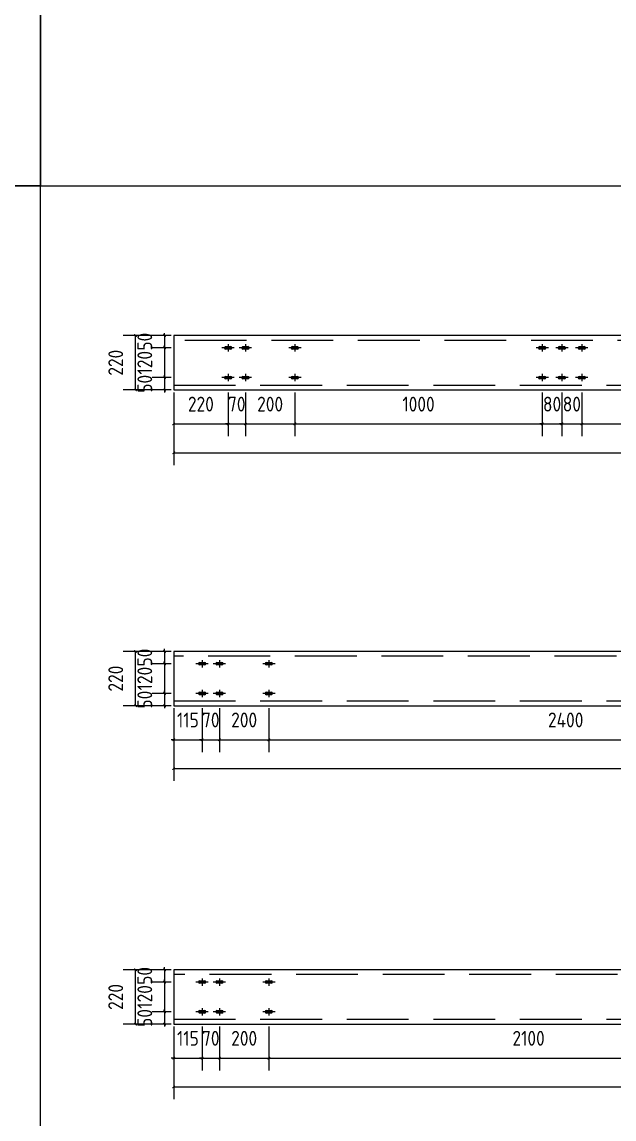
# Model space of a CAD drawing. Extents: x 533809 to 747315, y -17138 to 180511.
# Drawn here: x 640314 to 642708, y 73592 to 78025 of the extents above; entities that cross this region are included whole.
import ezdxf

# ---------------------------------------------------------------- set-up
doc = ezdxf.new("R2010")
doc.units = 0
doc.header["$LTSCALE"] = 1000
doc.header["$MEASUREMENT"] = 0
doc.linetypes.add('DASH', pattern=[0.35, 0.25, -0.1])
doc.layers.add('AXIS', color=3, linetype='Continuous')
doc.styles.get("Standard").update_dxf_attribs({"font": 'gbenor.shx', "bigfont": 'gbcbig.shx'})
doc.dimstyles.get("Standard").update_dxf_attribs({"dimscale": 100, "dimtxt": 3.5, "dimasz": 1, "dimexe": 2.5, "dimexo": 3, "dimgap": 1.5, "dimtad": 1, "dimdec": 0, "dimzin": 0, "dimdsep": 46, "dimtxsty": 'Standard', "dimblk": 'ARCHTICK', "dimcen": 0.09, "dimadec": 0, "dimazin": 0, "dimtfac": 1, "dimtdec": 0, "dimtix": 1, "dimtmove": 2, "dimatfit": 3, "dimfxl": 1, "dimtolj": 1, "dimtzin": 0, "dimarcsym": 0})

# ---------------------------------------------------------------- blocks, each defined once
blk = doc.blocks.new('_ArchTick')
at = {"color": 0, "linetype": 'ByBlock', "const_width": 0.4}
blk.add_lwpolyline([(-0.5, -0.5), (0.5, 0.5)], dxfattribs=at)
blk = doc.blocks.new('*D1546')
at = {"layer": 'AXIS', "color": 3, "lineweight": -2}
for p, q in [((640917.3, 76757.9), (640840.5, 76757.9)), ((640890.5, 76757.9), (640890.5, 76767.9)), ((640890.5, 76757.9), (640890.5, 76707.9)), ((640917.3, 76707.9), (640840.5, 76707.9)), ((640890.5, 76707.9), (640890.5, 76697.9))]:
    blk.add_line(p, q, dxfattribs=at)
at = {"layer": 'Defpoints', "color": 0}
for p in [(640927.3, 76757.9), (640890.5, 76707.9), (640927.3, 76707.9)]:
    blk.add_point(p, dxfattribs=at)
at = {"layer": 'AXIS', "color": 3, "lineweight": -2, "xscale": 10, "yscale": 10, "zscale": 10}
for p, rotation in [((640890.5, 76757.9), 270), ((640890.5, 76707.9), 90)]:
    blk.add_blockref('_ArchTick', p, dxfattribs=dict(at, rotation=rotation))
at = {"layer": 'AXIS', "color": 0, "insert": (640810.5, 76732.9), "char_height": 60, "attachment_point": 5, "rotation": 90}
blk.add_mtext('\\A1;50', dxfattribs=at)
blk = doc.blocks.new('*D1547')
at = {"layer": 'AXIS', "color": 3, "lineweight": -2}
for p, q in [((640917.3, 76707.9), (640840.5, 76707.9)), ((640890.5, 76707.9), (640890.5, 76717.9)), ((640890.5, 76707.9), (640890.5, 76587.9)), ((640917.3, 76587.9), (640840.5, 76587.9)), ((640890.5, 76587.9), (640890.5, 76577.9))]:
    blk.add_line(p, q, dxfattribs=at)
at = {"layer": 'Defpoints', "color": 0}
for p in [(640927.3, 76707.9), (640890.5, 76587.9), (640927.3, 76587.9)]:
    blk.add_point(p, dxfattribs=at)
at = {"layer": 'AXIS', "color": 3, "lineweight": -2, "xscale": 10, "yscale": 10, "zscale": 10}
for p, rotation in [((640890.5, 76707.9), 270), ((640890.5, 76587.9), 90)]:
    blk.add_blockref('_ArchTick', p, dxfattribs=dict(at, rotation=rotation))
at = {"layer": 'AXIS', "color": 0, "insert": (640810.5, 76647.9), "char_height": 60, "attachment_point": 5, "rotation": 90}
blk.add_mtext('\\A1;120', dxfattribs=at)
blk = doc.blocks.new('*D1548')
at = {"layer": 'AXIS', "color": 3, "lineweight": -2}
for p, q in [((640890.5, 76587.9), (640890.5, 76597.9)), ((640917.3, 76587.9), (640840.5, 76587.9)), ((640890.5, 76587.9), (640890.5, 76537.9)), ((640917.3, 76537.9), (640840.5, 76537.9)), ((640890.5, 76537.9), (640890.5, 76527.9))]:
    blk.add_line(p, q, dxfattribs=at)
at = {"layer": 'Defpoints', "color": 0}
for p in [(640927.3, 76587.9), (640890.5, 76537.9), (640927.3, 76537.9)]:
    blk.add_point(p, dxfattribs=at)
at = {"layer": 'AXIS', "color": 3, "lineweight": -2, "xscale": 10, "yscale": 10, "zscale": 10}
for p, rotation in [((640890.5, 76587.9), 270), ((640890.5, 76537.9), 90)]:
    blk.add_blockref('_ArchTick', p, dxfattribs=dict(at, rotation=rotation))
at = {"layer": 'AXIS', "color": 0, "insert": (640810.5, 76562.9), "char_height": 60, "attachment_point": 5, "rotation": 90}
blk.add_mtext('\\A1;50', dxfattribs=at)
blk = doc.blocks.new('*D1549')
at = {"layer": 'AXIS', "color": 3, "lineweight": -2}
for p, q in [((640927.3, 76527.9), (640927.3, 76350.7)), ((641147.3, 76527.9), (641147.3, 76350.7)), ((640927.3, 76400.7), (641147.3, 76400.7))]:
    blk.add_line(p, q, dxfattribs=at)
at = {"layer": 'Defpoints', "color": 0}
for p in [(640927.3, 76537.9), (641147.3, 76537.9), (641147.3, 76400.7)]:
    blk.add_point(p, dxfattribs=at)
at = {"layer": 'AXIS', "color": 3, "lineweight": -2, "xscale": 10, "yscale": 10, "zscale": 10, "rotation": 180}
blk.add_blockref('_ArchTick', (640927.3, 76400.7), dxfattribs=at)
at = {"layer": 'AXIS', "color": 3, "lineweight": -2, "xscale": 10, "yscale": 10, "zscale": 10}
blk.add_blockref('_ArchTick', (641147.3, 76400.7), dxfattribs=at)
at = {"layer": 'AXIS', "color": 0, "insert": (641037.3, 76480.7), "char_height": 60, "attachment_point": 5}
blk.add_mtext('\\A1;220', dxfattribs=at)
blk = doc.blocks.new('*D1550')
at = {"layer": 'AXIS', "color": 3, "lineweight": -2}
for p, q in [((641147.3, 76527.9), (641147.3, 76350.7)), ((641217.3, 76527.9), (641217.3, 76350.7)), ((641147.3, 76400.7), (641137.3, 76400.7)), ((641147.3, 76400.7), (641217.3, 76400.7)), ((641217.3, 76400.7), (641227.3, 76400.7))]:
    blk.add_line(p, q, dxfattribs=at)
at = {"layer": 'Defpoints', "color": 0}
for p in [(641147.3, 76537.9), (641217.3, 76537.9), (641217.3, 76400.7)]:
    blk.add_point(p, dxfattribs=at)
at = {"layer": 'AXIS', "color": 3, "lineweight": -2, "xscale": 10, "yscale": 10, "zscale": 10}
blk.add_blockref('_ArchTick', (641147.3, 76400.7), dxfattribs=at)
at = {"layer": 'AXIS', "color": 3, "lineweight": -2, "xscale": 10, "yscale": 10, "zscale": 10, "rotation": 180}
blk.add_blockref('_ArchTick', (641217.3, 76400.7), dxfattribs=at)
at = {"layer": 'AXIS', "color": 0, "insert": (641182.3, 76480.7), "char_height": 60, "attachment_point": 5}
blk.add_mtext('\\A1;70', dxfattribs=at)
blk = doc.blocks.new('*D1551')
at = {"layer": 'AXIS', "color": 3, "lineweight": -2}
for p, q in [((641217.3, 76527.9), (641217.3, 76350.7)), ((641417.3, 76527.9), (641417.3, 76350.7)), ((641217.3, 76400.7), (641417.3, 76400.7))]:
    blk.add_line(p, q, dxfattribs=at)
at = {"layer": 'Defpoints', "color": 0}
for p in [(641217.3, 76537.9), (641417.3, 76537.9), (641417.3, 76400.7)]:
    blk.add_point(p, dxfattribs=at)
at = {"layer": 'AXIS', "color": 3, "lineweight": -2, "xscale": 10, "yscale": 10, "zscale": 10, "rotation": 180}
blk.add_blockref('_ArchTick', (641217.3, 76400.7), dxfattribs=at)
at = {"layer": 'AXIS', "color": 3, "lineweight": -2, "xscale": 10, "yscale": 10, "zscale": 10}
blk.add_blockref('_ArchTick', (641417.3, 76400.7), dxfattribs=at)
at = {"layer": 'AXIS', "color": 0, "insert": (641317.3, 76480.7), "char_height": 60, "attachment_point": 5}
blk.add_mtext('\\A1;200', dxfattribs=at)
blk = doc.blocks.new('*D1552')
at = {"layer": 'AXIS', "color": 3, "lineweight": -2}
for p, q in [((641417.3, 76527.9), (641417.3, 76350.7)), ((642417.3, 76527.9), (642417.3, 76350.7)), ((641417.3, 76400.7), (642417.3, 76400.7))]:
    blk.add_line(p, q, dxfattribs=at)
at = {"layer": 'Defpoints', "color": 0}
for p in [(641417.3, 76537.9), (642417.3, 76537.9), (642417.3, 76400.7)]:
    blk.add_point(p, dxfattribs=at)
at = {"layer": 'AXIS', "color": 3, "lineweight": -2, "xscale": 10, "yscale": 10, "zscale": 10, "rotation": 180}
blk.add_blockref('_ArchTick', (641417.3, 76400.7), dxfattribs=at)
at = {"layer": 'AXIS', "color": 3, "lineweight": -2, "xscale": 10, "yscale": 10, "zscale": 10}
blk.add_blockref('_ArchTick', (642417.3, 76400.7), dxfattribs=at)
at = {"layer": 'AXIS', "color": 0, "insert": (641917.3, 76480.7), "char_height": 60, "attachment_point": 5}
blk.add_mtext('\\A1;1000', dxfattribs=at)
blk = doc.blocks.new('*D1553')
at = {"layer": 'AXIS', "color": 3, "lineweight": -2}
for p, q in [((642417.3, 76527.9), (642417.3, 76350.7)), ((642497.3, 76527.9), (642497.3, 76350.7)), ((642417.3, 76400.7), (642407.3, 76400.7)), ((642417.3, 76400.7), (642497.3, 76400.7)), ((642497.3, 76400.7), (642507.3, 76400.7))]:
    blk.add_line(p, q, dxfattribs=at)
at = {"layer": 'Defpoints', "color": 0}
for p in [(642417.3, 76537.9), (642497.3, 76537.9), (642497.3, 76400.7)]:
    blk.add_point(p, dxfattribs=at)
at = {"layer": 'AXIS', "color": 3, "lineweight": -2, "xscale": 10, "yscale": 10, "zscale": 10}
blk.add_blockref('_ArchTick', (642417.3, 76400.7), dxfattribs=at)
at = {"layer": 'AXIS', "color": 3, "lineweight": -2, "xscale": 10, "yscale": 10, "zscale": 10, "rotation": 180}
blk.add_blockref('_ArchTick', (642497.3, 76400.7), dxfattribs=at)
at = {"layer": 'AXIS', "color": 0, "insert": (642457.3, 76480.7), "char_height": 60, "attachment_point": 5}
blk.add_mtext('\\A1;80', dxfattribs=at)
blk = doc.blocks.new('*D1554')
at = {"layer": 'AXIS', "color": 3, "lineweight": -2}
for p, q in [((642577.3, 76527.9), (642577.3, 76350.7)), ((643527.3, 76527.9), (643527.3, 76350.7)), ((642577.3, 76400.7), (643527.3, 76400.7))]:
    blk.add_line(p, q, dxfattribs=at)
at = {"layer": 'Defpoints', "color": 0}
for p in [(642577.3, 76537.9), (643527.3, 76537.9), (643527.3, 76400.7)]:
    blk.add_point(p, dxfattribs=at)
at = {"layer": 'AXIS', "color": 3, "lineweight": -2, "xscale": 10, "yscale": 10, "zscale": 10, "rotation": 180}
blk.add_blockref('_ArchTick', (642577.3, 76400.7), dxfattribs=at)
at = {"layer": 'AXIS', "color": 3, "lineweight": -2, "xscale": 10, "yscale": 10, "zscale": 10}
blk.add_blockref('_ArchTick', (643527.3, 76400.7), dxfattribs=at)
at = {"layer": 'AXIS', "color": 0, "insert": (643052.3, 76480.7), "char_height": 60, "attachment_point": 5}
blk.add_mtext('\\A1;950', dxfattribs=at)
blk = doc.blocks.new('*D1560')
at = {"layer": 'AXIS', "color": 3, "lineweight": -2}
for p, q in [((640917.3, 76757.9), (640723, 76757.9)), ((640773, 76537.9), (640773, 76757.9)), ((640917.3, 76537.9), (640723, 76537.9))]:
    blk.add_line(p, q, dxfattribs=at)
at = {"layer": 'Defpoints', "color": 0}
for p in [(640773, 76757.9), (640927.3, 76757.9), (640927.3, 76537.9)]:
    blk.add_point(p, dxfattribs=at)
at = {"layer": 'AXIS', "color": 3, "lineweight": -2, "xscale": 10, "yscale": 10, "zscale": 10}
for p, rotation in [((640773, 76757.9), 90), ((640773, 76537.9), 270)]:
    blk.add_blockref('_ArchTick', p, dxfattribs=dict(at, rotation=rotation))
at = {"layer": 'AXIS', "color": 0, "insert": (640693, 76647.9), "char_height": 60, "attachment_point": 5, "rotation": 90}
blk.add_mtext('\\A1;220', dxfattribs=at)
blk = doc.blocks.new('*D1561')
at = {"layer": 'AXIS', "color": 3, "lineweight": -2}
for p, q in [((640927.3, 76527.9), (640927.3, 76234.2)), ((645072.3, 76527.9), (645072.3, 76234.2)), ((640927.3, 76284.2), (645072.3, 76284.2))]:
    blk.add_line(p, q, dxfattribs=at)
at = {"layer": 'Defpoints', "color": 0}
for p in [(640927.3, 76537.9), (645072.3, 76537.9), (645072.3, 76284.2)]:
    blk.add_point(p, dxfattribs=at)
at = {"layer": 'AXIS', "color": 3, "lineweight": -2, "xscale": 10, "yscale": 10, "zscale": 10, "rotation": 180}
blk.add_blockref('_ArchTick', (640927.3, 76284.2), dxfattribs=at)
at = {"layer": 'AXIS', "color": 3, "lineweight": -2, "xscale": 10, "yscale": 10, "zscale": 10}
blk.add_blockref('_ArchTick', (645072.3, 76284.2), dxfattribs=at)
at = {"layer": 'AXIS', "color": 0, "insert": (642999.8, 76364.2), "char_height": 60, "attachment_point": 5}
blk.add_mtext('\\A1;4145', dxfattribs=at)
blk = doc.blocks.new('*D1573')
at = {"layer": 'AXIS', "color": 3, "lineweight": -2}
for p, q in [((640890.5, 75481.8), (640890.5, 75491.8)), ((640917.3, 75481.8), (640840.5, 75481.8)), ((640890.5, 75481.8), (640890.5, 75431.8)), ((640917.3, 75431.8), (640840.5, 75431.8)), ((640890.5, 75431.8), (640890.5, 75421.8))]:
    blk.add_line(p, q, dxfattribs=at)
at = {"layer": 'Defpoints', "color": 0}
for p in [(640927.3, 75481.8), (640890.5, 75431.8), (640927.3, 75431.8)]:
    blk.add_point(p, dxfattribs=at)
at = {"layer": 'AXIS', "color": 3, "lineweight": -2, "xscale": 10, "yscale": 10, "zscale": 10}
for p, rotation in [((640890.5, 75481.8), 270), ((640890.5, 75431.8), 90)]:
    blk.add_blockref('_ArchTick', p, dxfattribs=dict(at, rotation=rotation))
at = {"layer": 'AXIS', "color": 0, "insert": (640810.5, 75456.8), "char_height": 60, "attachment_point": 5, "rotation": 90}
blk.add_mtext('\\A1;50', dxfattribs=at)
blk = doc.blocks.new('*D1562')
at = {"layer": 'AXIS', "color": 3, "lineweight": -2}
for p, q in [((640917.3, 75431.8), (640840.5, 75431.8)), ((640890.5, 75431.8), (640890.5, 75441.8)), ((640890.5, 75431.8), (640890.5, 75311.8)), ((640917.3, 75311.8), (640840.5, 75311.8)), ((640890.5, 75311.8), (640890.5, 75301.8))]:
    blk.add_line(p, q, dxfattribs=at)
at = {"layer": 'Defpoints', "color": 0}
for p in [(640927.3, 75431.8), (640890.5, 75311.8), (640927.3, 75311.8)]:
    blk.add_point(p, dxfattribs=at)
at = {"layer": 'AXIS', "color": 3, "lineweight": -2, "xscale": 10, "yscale": 10, "zscale": 10}
for p, rotation in [((640890.5, 75431.8), 270), ((640890.5, 75311.8), 90)]:
    blk.add_blockref('_ArchTick', p, dxfattribs=dict(at, rotation=rotation))
at = {"layer": 'AXIS', "color": 0, "insert": (640810.5, 75371.8), "char_height": 60, "attachment_point": 5, "rotation": 90}
blk.add_mtext('\\A1;120', dxfattribs=at)
blk = doc.blocks.new('*D1574')
at = {"layer": 'AXIS', "color": 3, "lineweight": -2}
for p, q in [((640917.3, 75311.8), (640840.5, 75311.8)), ((640890.5, 75311.8), (640890.5, 75321.8)), ((640890.5, 75311.8), (640890.5, 75261.8)), ((640917.3, 75261.8), (640840.5, 75261.8)), ((640890.5, 75261.8), (640890.5, 75251.8))]:
    blk.add_line(p, q, dxfattribs=at)
at = {"layer": 'Defpoints', "color": 0}
for p in [(640927.3, 75311.8), (640890.5, 75261.8), (640927.3, 75261.8)]:
    blk.add_point(p, dxfattribs=at)
at = {"layer": 'AXIS', "color": 3, "lineweight": -2, "xscale": 10, "yscale": 10, "zscale": 10}
for p, rotation in [((640890.5, 75311.8), 270), ((640890.5, 75261.8), 90)]:
    blk.add_blockref('_ArchTick', p, dxfattribs=dict(at, rotation=rotation))
at = {"layer": 'AXIS', "color": 0, "insert": (640810.5, 75286.8), "char_height": 60, "attachment_point": 5, "rotation": 90}
blk.add_mtext('\\A1;50', dxfattribs=at)
blk = doc.blocks.new('*D1563')
at = {"layer": 'AXIS', "color": 3, "lineweight": -2}
for p, q in [((640927.3, 75251.8), (640927.3, 75074.6)), ((641042.3, 75251.8), (641042.3, 75074.6)), ((640927.3, 75124.6), (640917.3, 75124.6)), ((640927.3, 75124.6), (641042.3, 75124.6)), ((641042.3, 75124.6), (641052.3, 75124.6))]:
    blk.add_line(p, q, dxfattribs=at)
at = {"layer": 'Defpoints', "color": 0}
for p in [(640927.3, 75261.8), (641042.3, 75261.8), (641042.3, 75124.6)]:
    blk.add_point(p, dxfattribs=at)
at = {"layer": 'AXIS', "color": 3, "lineweight": -2, "xscale": 10, "yscale": 10, "zscale": 10}
blk.add_blockref('_ArchTick', (640927.3, 75124.6), dxfattribs=at)
at = {"layer": 'AXIS', "color": 3, "lineweight": -2, "xscale": 10, "yscale": 10, "zscale": 10, "rotation": 180}
blk.add_blockref('_ArchTick', (641042.3, 75124.6), dxfattribs=at)
at = {"layer": 'AXIS', "color": 0, "insert": (640984.8, 75204.6), "char_height": 60, "attachment_point": 5}
blk.add_mtext('\\A1;115', dxfattribs=at)
blk = doc.blocks.new('*D1564')
at = {"layer": 'AXIS', "color": 3, "lineweight": -2}
for p, q in [((641042.3, 75251.8), (641042.3, 75074.6)), ((641112.3, 75251.8), (641112.3, 75074.6)), ((641042.3, 75124.6), (641032.3, 75124.6)), ((641042.3, 75124.6), (641112.3, 75124.6)), ((641112.3, 75124.6), (641122.3, 75124.6))]:
    blk.add_line(p, q, dxfattribs=at)
at = {"layer": 'Defpoints', "color": 0}
for p in [(641042.3, 75261.8), (641112.3, 75261.8), (641112.3, 75124.6)]:
    blk.add_point(p, dxfattribs=at)
at = {"layer": 'AXIS', "color": 3, "lineweight": -2, "xscale": 10, "yscale": 10, "zscale": 10}
blk.add_blockref('_ArchTick', (641042.3, 75124.6), dxfattribs=at)
at = {"layer": 'AXIS', "color": 3, "lineweight": -2, "xscale": 10, "yscale": 10, "zscale": 10, "rotation": 180}
blk.add_blockref('_ArchTick', (641112.3, 75124.6), dxfattribs=at)
at = {"layer": 'AXIS', "color": 0, "insert": (641077.3, 75204.6), "char_height": 60, "attachment_point": 5}
blk.add_mtext('\\A1;70', dxfattribs=at)
blk = doc.blocks.new('*D1565')
at = {"layer": 'AXIS', "color": 3, "lineweight": -2}
for p, q in [((641112.3, 75251.8), (641112.3, 75074.6)), ((641312.3, 75251.8), (641312.3, 75074.6)), ((641112.3, 75124.6), (641312.3, 75124.6))]:
    blk.add_line(p, q, dxfattribs=at)
at = {"layer": 'Defpoints', "color": 0}
for p in [(641112.3, 75261.8), (641312.3, 75261.8), (641312.3, 75124.6)]:
    blk.add_point(p, dxfattribs=at)
at = {"layer": 'AXIS', "color": 3, "lineweight": -2, "xscale": 10, "yscale": 10, "zscale": 10, "rotation": 180}
blk.add_blockref('_ArchTick', (641112.3, 75124.6), dxfattribs=at)
at = {"layer": 'AXIS', "color": 3, "lineweight": -2, "xscale": 10, "yscale": 10, "zscale": 10}
blk.add_blockref('_ArchTick', (641312.3, 75124.6), dxfattribs=at)
at = {"layer": 'AXIS', "color": 0, "insert": (641212.3, 75204.6), "char_height": 60, "attachment_point": 5}
blk.add_mtext('\\A1;200', dxfattribs=at)
blk = doc.blocks.new('*D1566')
at = {"layer": 'AXIS', "color": 3, "lineweight": -2}
for p, q in [((641312.3, 75251.8), (641312.3, 75074.6)), ((643712.3, 75251.8), (643712.3, 75074.6)), ((641312.3, 75124.6), (643712.3, 75124.6))]:
    blk.add_line(p, q, dxfattribs=at)
at = {"layer": 'Defpoints', "color": 0}
for p in [(641312.3, 75261.8), (643712.3, 75261.8), (643712.3, 75124.6)]:
    blk.add_point(p, dxfattribs=at)
at = {"layer": 'AXIS', "color": 3, "lineweight": -2, "xscale": 10, "yscale": 10, "zscale": 10, "rotation": 180}
blk.add_blockref('_ArchTick', (641312.3, 75124.6), dxfattribs=at)
at = {"layer": 'AXIS', "color": 3, "lineweight": -2, "xscale": 10, "yscale": 10, "zscale": 10}
blk.add_blockref('_ArchTick', (643712.3, 75124.6), dxfattribs=at)
at = {"layer": 'AXIS', "color": 0, "insert": (642512.3, 75204.6), "char_height": 60, "attachment_point": 5}
blk.add_mtext('\\A1;2400', dxfattribs=at)
blk = doc.blocks.new('*D1575')
at = {"layer": 'AXIS', "color": 3, "lineweight": -2}
for p, q in [((640917.3, 75481.8), (640723, 75481.8)), ((640773, 75261.8), (640773, 75481.8)), ((640917.3, 75261.8), (640723, 75261.8))]:
    blk.add_line(p, q, dxfattribs=at)
at = {"layer": 'Defpoints', "color": 0}
for p in [(640773, 75481.8), (640927.3, 75481.8), (640927.3, 75261.8)]:
    blk.add_point(p, dxfattribs=at)
at = {"layer": 'AXIS', "color": 3, "lineweight": -2, "xscale": 10, "yscale": 10, "zscale": 10}
for p, rotation in [((640773, 75481.8), 90), ((640773, 75261.8), 270)]:
    blk.add_blockref('_ArchTick', p, dxfattribs=dict(at, rotation=rotation))
at = {"layer": 'AXIS', "color": 0, "insert": (640693, 75371.8), "char_height": 60, "attachment_point": 5, "rotation": 90}
blk.add_mtext('\\A1;220', dxfattribs=at)
blk = doc.blocks.new('*D1576')
at = {"layer": 'AXIS', "color": 3, "lineweight": -2}
for p, q in [((640927.3, 75251.8), (640927.3, 74958.1)), ((649017.3, 75251.8), (649017.3, 74958.1)), ((640927.3, 75008.1), (649017.3, 75008.1))]:
    blk.add_line(p, q, dxfattribs=at)
at = {"layer": 'Defpoints', "color": 0}
for p in [(640927.3, 75261.8), (649017.3, 75261.8), (649017.3, 75008.1)]:
    blk.add_point(p, dxfattribs=at)
at = {"layer": 'AXIS', "color": 3, "lineweight": -2, "xscale": 10, "yscale": 10, "zscale": 10, "rotation": 180}
blk.add_blockref('_ArchTick', (640927.3, 75008.1), dxfattribs=at)
at = {"layer": 'AXIS', "color": 3, "lineweight": -2, "xscale": 10, "yscale": 10, "zscale": 10}
blk.add_blockref('_ArchTick', (649017.3, 75008.1), dxfattribs=at)
at = {"layer": 'AXIS', "color": 0, "insert": (644972.3, 75088.1), "char_height": 60, "attachment_point": 5}
blk.add_mtext('\\A1;8090', dxfattribs=at)
blk = doc.blocks.new('*D1590')
at = {"layer": 'AXIS', "color": 3, "lineweight": -2}
for p, q in [((640890.5, 74195.6), (640890.5, 74205.6)), ((640917.3, 74195.6), (640840.5, 74195.6)), ((640890.5, 74195.6), (640890.5, 74145.6)), ((640917.3, 74145.6), (640840.5, 74145.6)), ((640890.5, 74145.6), (640890.5, 74135.6))]:
    blk.add_line(p, q, dxfattribs=at)
at = {"layer": 'Defpoints', "color": 0}
for p in [(640927.3, 74195.6), (640890.5, 74145.6), (640927.3, 74145.6)]:
    blk.add_point(p, dxfattribs=at)
at = {"layer": 'AXIS', "color": 3, "lineweight": -2, "xscale": 10, "yscale": 10, "zscale": 10}
for p, rotation in [((640890.5, 74195.6), 270), ((640890.5, 74145.6), 90)]:
    blk.add_blockref('_ArchTick', p, dxfattribs=dict(at, rotation=rotation))
at = {"layer": 'AXIS', "color": 0, "insert": (640810.5, 74170.6), "char_height": 60, "attachment_point": 5, "rotation": 90}
blk.add_mtext('\\A1;50', dxfattribs=at)
blk = doc.blocks.new('*D1579')
at = {"layer": 'AXIS', "color": 3, "lineweight": -2}
for p, q in [((640917.3, 74145.6), (640840.5, 74145.6)), ((640890.5, 74145.6), (640890.5, 74155.6)), ((640890.5, 74145.6), (640890.5, 74025.6)), ((640917.3, 74025.6), (640840.5, 74025.6)), ((640890.5, 74025.6), (640890.5, 74015.6))]:
    blk.add_line(p, q, dxfattribs=at)
at = {"layer": 'Defpoints', "color": 0}
for p in [(640927.3, 74145.6), (640890.5, 74025.6), (640927.3, 74025.6)]:
    blk.add_point(p, dxfattribs=at)
at = {"layer": 'AXIS', "color": 3, "lineweight": -2, "xscale": 10, "yscale": 10, "zscale": 10}
for p, rotation in [((640890.5, 74145.6), 270), ((640890.5, 74025.6), 90)]:
    blk.add_blockref('_ArchTick', p, dxfattribs=dict(at, rotation=rotation))
at = {"layer": 'AXIS', "color": 0, "insert": (640810.5, 74085.6), "char_height": 60, "attachment_point": 5, "rotation": 90}
blk.add_mtext('\\A1;120', dxfattribs=at)
blk = doc.blocks.new('*D1591')
at = {"layer": 'AXIS', "color": 3, "lineweight": -2}
for p, q in [((640890.5, 74025.6), (640890.5, 74035.6)), ((640917.3, 74025.6), (640840.5, 74025.6)), ((640890.5, 74025.6), (640890.5, 73975.6)), ((640917.3, 73975.6), (640840.5, 73975.6)), ((640890.5, 73975.6), (640890.5, 73965.6))]:
    blk.add_line(p, q, dxfattribs=at)
at = {"layer": 'Defpoints', "color": 0}
for p in [(640927.3, 74025.6), (640890.5, 73975.6), (640927.3, 73975.6)]:
    blk.add_point(p, dxfattribs=at)
at = {"layer": 'AXIS', "color": 3, "lineweight": -2, "xscale": 10, "yscale": 10, "zscale": 10}
for p, rotation in [((640890.5, 74025.6), 270), ((640890.5, 73975.6), 90)]:
    blk.add_blockref('_ArchTick', p, dxfattribs=dict(at, rotation=rotation))
at = {"layer": 'AXIS', "color": 0, "insert": (640810.5, 74000.6), "char_height": 60, "attachment_point": 5, "rotation": 90}
blk.add_mtext('\\A1;50', dxfattribs=at)
blk = doc.blocks.new('*D1580')
at = {"layer": 'AXIS', "color": 3, "lineweight": -2}
for p, q in [((640927.3, 73965.6), (640927.3, 73788.4)), ((641042.3, 73965.6), (641042.3, 73788.4)), ((640927.3, 73838.4), (640917.3, 73838.4)), ((640927.3, 73838.4), (641042.3, 73838.4)), ((641042.3, 73838.4), (641052.3, 73838.4))]:
    blk.add_line(p, q, dxfattribs=at)
at = {"layer": 'Defpoints', "color": 0}
for p in [(640927.3, 73975.6), (641042.3, 73975.6), (641042.3, 73838.4)]:
    blk.add_point(p, dxfattribs=at)
at = {"layer": 'AXIS', "color": 3, "lineweight": -2, "xscale": 10, "yscale": 10, "zscale": 10}
blk.add_blockref('_ArchTick', (640927.3, 73838.4), dxfattribs=at)
at = {"layer": 'AXIS', "color": 3, "lineweight": -2, "xscale": 10, "yscale": 10, "zscale": 10, "rotation": 180}
blk.add_blockref('_ArchTick', (641042.3, 73838.4), dxfattribs=at)
at = {"layer": 'AXIS', "color": 0, "insert": (640984.8, 73918.4), "char_height": 60, "attachment_point": 5}
blk.add_mtext('\\A1;115', dxfattribs=at)
blk = doc.blocks.new('*D1581')
at = {"layer": 'AXIS', "color": 3, "lineweight": -2}
for p, q in [((641042.3, 73965.6), (641042.3, 73788.4)), ((641112.3, 73965.6), (641112.3, 73788.4)), ((641042.3, 73838.4), (641032.3, 73838.4)), ((641042.3, 73838.4), (641112.3, 73838.4)), ((641112.3, 73838.4), (641122.3, 73838.4))]:
    blk.add_line(p, q, dxfattribs=at)
at = {"layer": 'Defpoints', "color": 0}
for p in [(641042.3, 73975.6), (641112.3, 73975.6), (641112.3, 73838.4)]:
    blk.add_point(p, dxfattribs=at)
at = {"layer": 'AXIS', "color": 3, "lineweight": -2, "xscale": 10, "yscale": 10, "zscale": 10}
blk.add_blockref('_ArchTick', (641042.3, 73838.4), dxfattribs=at)
at = {"layer": 'AXIS', "color": 3, "lineweight": -2, "xscale": 10, "yscale": 10, "zscale": 10, "rotation": 180}
blk.add_blockref('_ArchTick', (641112.3, 73838.4), dxfattribs=at)
at = {"layer": 'AXIS', "color": 0, "insert": (641077.3, 73918.4), "char_height": 60, "attachment_point": 5}
blk.add_mtext('\\A1;70', dxfattribs=at)
blk = doc.blocks.new('*D1582')
at = {"layer": 'AXIS', "color": 3, "lineweight": -2}
for p, q in [((641112.3, 73965.6), (641112.3, 73788.4)), ((641312.3, 73965.6), (641312.3, 73788.4)), ((641112.3, 73838.4), (641312.3, 73838.4))]:
    blk.add_line(p, q, dxfattribs=at)
at = {"layer": 'Defpoints', "color": 0}
for p in [(641112.3, 73975.6), (641312.3, 73975.6), (641312.3, 73838.4)]:
    blk.add_point(p, dxfattribs=at)
at = {"layer": 'AXIS', "color": 3, "lineweight": -2, "xscale": 10, "yscale": 10, "zscale": 10, "rotation": 180}
blk.add_blockref('_ArchTick', (641112.3, 73838.4), dxfattribs=at)
at = {"layer": 'AXIS', "color": 3, "lineweight": -2, "xscale": 10, "yscale": 10, "zscale": 10}
blk.add_blockref('_ArchTick', (641312.3, 73838.4), dxfattribs=at)
at = {"layer": 'AXIS', "color": 0, "insert": (641212.3, 73918.4), "char_height": 60, "attachment_point": 5}
blk.add_mtext('\\A1;200', dxfattribs=at)
blk = doc.blocks.new('*D1583')
at = {"layer": 'AXIS', "color": 3, "lineweight": -2}
for p, q in [((641312.3, 73965.6), (641312.3, 73788.4)), ((643412.3, 73965.6), (643412.3, 73788.4)), ((641312.3, 73838.4), (643412.3, 73838.4))]:
    blk.add_line(p, q, dxfattribs=at)
at = {"layer": 'Defpoints', "color": 0}
for p in [(641312.3, 73975.6), (643412.3, 73975.6), (643412.3, 73838.4)]:
    blk.add_point(p, dxfattribs=at)
at = {"layer": 'AXIS', "color": 3, "lineweight": -2, "xscale": 10, "yscale": 10, "zscale": 10, "rotation": 180}
blk.add_blockref('_ArchTick', (641312.3, 73838.4), dxfattribs=at)
at = {"layer": 'AXIS', "color": 3, "lineweight": -2, "xscale": 10, "yscale": 10, "zscale": 10}
blk.add_blockref('_ArchTick', (643412.3, 73838.4), dxfattribs=at)
at = {"layer": 'AXIS', "color": 0, "insert": (642362.3, 73918.4), "char_height": 60, "attachment_point": 5}
blk.add_mtext('\\A1;2100', dxfattribs=at)
blk = doc.blocks.new('*D1592')
at = {"layer": 'AXIS', "color": 3, "lineweight": -2}
for p, q in [((640917.3, 74195.6), (640723, 74195.6)), ((640773, 73975.6), (640773, 74195.6)), ((640917.3, 73975.6), (640723, 73975.6))]:
    blk.add_line(p, q, dxfattribs=at)
at = {"layer": 'Defpoints', "color": 0}
for p in [(640773, 74195.6), (640927.3, 74195.6), (640927.3, 73975.6)]:
    blk.add_point(p, dxfattribs=at)
at = {"layer": 'AXIS', "color": 3, "lineweight": -2, "xscale": 10, "yscale": 10, "zscale": 10}
for p, rotation in [((640773, 74195.6), 90), ((640773, 73975.6), 270)]:
    blk.add_blockref('_ArchTick', p, dxfattribs=dict(at, rotation=rotation))
at = {"layer": 'AXIS', "color": 0, "insert": (640693, 74085.6), "char_height": 60, "attachment_point": 5, "rotation": 90}
blk.add_mtext('\\A1;220', dxfattribs=at)
blk = doc.blocks.new('*D1593')
at = {"layer": 'AXIS', "color": 3, "lineweight": -2}
for p, q in [((640927.3, 73965.6), (640927.3, 73671.9)), ((647972.3, 73965.6), (647972.3, 73671.9)), ((640927.3, 73721.9), (647972.3, 73721.9))]:
    blk.add_line(p, q, dxfattribs=at)
at = {"layer": 'Defpoints', "color": 0}
for p in [(640927.3, 73975.6), (647972.3, 73975.6), (647972.3, 73721.9)]:
    blk.add_point(p, dxfattribs=at)
at = {"layer": 'AXIS', "color": 3, "lineweight": -2, "xscale": 10, "yscale": 10, "zscale": 10, "rotation": 180}
blk.add_blockref('_ArchTick', (640927.3, 73721.9), dxfattribs=at)
at = {"layer": 'AXIS', "color": 3, "lineweight": -2, "xscale": 10, "yscale": 10, "zscale": 10}
blk.add_blockref('_ArchTick', (647972.3, 73721.9), dxfattribs=at)
at = {"layer": 'AXIS', "color": 0, "insert": (644449.8, 73801.9), "char_height": 60, "attachment_point": 5}
blk.add_mtext('\\A1;7045', dxfattribs=at)
blk = doc.blocks.new('*D1671')
at = {"layer": 'AXIS', "color": 3, "lineweight": -2}
for p, q in [((642497.3, 76527.9), (642497.3, 76350.7)), ((642577.3, 76527.9), (642577.3, 76350.7)), ((642497.3, 76400.7), (642487.3, 76400.7)), ((642497.3, 76400.7), (642577.3, 76400.7)), ((642577.3, 76400.7), (642587.3, 76400.7))]:
    blk.add_line(p, q, dxfattribs=at)
at = {"layer": 'Defpoints', "color": 0}
for p in [(642497.3, 76537.9), (642577.3, 76537.9), (642577.3, 76400.7)]:
    blk.add_point(p, dxfattribs=at)
at = {"layer": 'AXIS', "color": 3, "lineweight": -2, "xscale": 10, "yscale": 10, "zscale": 10}
blk.add_blockref('_ArchTick', (642497.3, 76400.7), dxfattribs=at)
at = {"layer": 'AXIS', "color": 3, "lineweight": -2, "xscale": 10, "yscale": 10, "zscale": 10, "rotation": 180}
blk.add_blockref('_ArchTick', (642577.3, 76400.7), dxfattribs=at)
at = {"layer": 'AXIS', "color": 0, "insert": (642537.3, 76480.7), "char_height": 60, "attachment_point": 5}
blk.add_mtext('\\A1;80', dxfattribs=at)

msp = doc.modelspace()

# ---------------------------------------------------------------- linework, layer by layer
for p, q in [((640927.3, 76757.9), (640927.3, 76537.9)), ((645072.3, 76757.9), (640927.3, 76757.9)), ((641172.3, 76707.9), (641122.3, 76707.9)), ((641137.3, 76712.9), (641157.3, 76712.9)), ((641157.3, 76702.9), (641137.3, 76702.9)), ((641147.3, 76722.9), (641147.3, 76692.9)), ((641242.3, 76707.9), (641192.3, 76707.9)), ((641207.3, 76712.9), (641227.3, 76712.9)), ((641227.3, 76702.9), (641207.3, 76702.9)), ((641217.3, 76722.9), (641217.3, 76692.9)), ((641442.3, 76707.9), (641392.3, 76707.9)), ((641407.3, 76712.9), (641427.3, 76712.9)), ((641427.3, 76702.9), (641407.3, 76702.9)), ((641417.3, 76722.9), (641417.3, 76692.9)), ((642442.3, 76707.9), (642392.3, 76707.9)), ((642407.3, 76712.9), (642427.3, 76712.9)), ((642427.3, 76702.9), (642407.3, 76702.9)), ((642417.3, 76722.9), (642417.3, 76692.9)), ((642522.3, 76707.9), (642472.3, 76707.9)), ((642487.3, 76712.9), (642507.3, 76712.9)), ((642507.3, 76702.9), (642487.3, 76702.9)), ((642497.3, 76722.9), (642497.3, 76692.9)), ((642602.3, 76707.9), (642552.3, 76707.9)), ((642567.3, 76712.9), (642587.3, 76712.9)), ((642587.3, 76702.9), (642567.3, 76702.9)), ((642577.3, 76722.9), (642577.3, 76692.9)), ((641147.3, 76602.9), (641147.3, 76572.9)), ((641217.3, 76602.9), (641217.3, 76572.9)), ((641417.3, 76602.9), (641417.3, 76572.9)), ((642417.3, 76602.9), (642417.3, 76572.9)), ((642497.3, 76602.9), (642497.3, 76572.9)), ((642577.3, 76602.9), (642577.3, 76572.9)), ((641172.3, 76587.9), (641122.3, 76587.9)), ((641137.3, 76592.9), (641157.3, 76592.9)), ((641157.3, 76582.9), (641137.3, 76582.9)), ((641242.3, 76587.9), (641192.3, 76587.9)), ((641207.3, 76592.9), (641227.3, 76592.9)), ((641227.3, 76582.9), (641207.3, 76582.9)), ((641442.3, 76587.9), (641392.3, 76587.9)), ((641407.3, 76592.9), (641427.3, 76592.9)), ((641427.3, 76582.9), (641407.3, 76582.9)), ((642442.3, 76587.9), (642392.3, 76587.9)), ((642407.3, 76592.9), (642427.3, 76592.9)), ((642427.3, 76582.9), (642407.3, 76582.9)), ((642522.3, 76587.9), (642472.3, 76587.9)), ((642487.3, 76592.9), (642507.3, 76592.9)), ((642507.3, 76582.9), (642487.3, 76582.9)), ((642602.3, 76587.9), (642552.3, 76587.9)), ((642567.3, 76592.9), (642587.3, 76592.9)), ((642587.3, 76582.9), (642567.3, 76582.9)), ((640927.3, 76537.9), (645072.3, 76537.9)), ((640927.3, 75481.8), (640927.3, 75261.8)), ((649017.3, 75481.8), (640927.3, 75481.8)), ((641042.3, 75446.8), (641042.3, 75416.8)), ((641112.3, 75446.8), (641112.3, 75416.8)), ((641312.3, 75446.8), (641312.3, 75416.8)), ((641067.3, 75431.8), (641017.3, 75431.8)), ((641032.3, 75436.8), (641052.3, 75436.8)), ((641052.3, 75426.8), (641032.3, 75426.8)), ((641137.3, 75431.8), (641087.3, 75431.8)), ((641102.3, 75436.8), (641122.3, 75436.8)), ((641122.3, 75426.8), (641102.3, 75426.8)), ((641337.3, 75431.8), (641287.3, 75431.8)), ((641302.3, 75436.8), (641322.3, 75436.8)), ((641322.3, 75426.8), (641302.3, 75426.8)), ((641067.3, 75311.8), (641017.3, 75311.8)), ((641032.3, 75316.8), (641052.3, 75316.8)), ((641042.3, 75326.8), (641042.3, 75296.8)), ((641137.3, 75311.8), (641087.3, 75311.8)), ((641102.3, 75316.8), (641122.3, 75316.8)), ((641112.3, 75326.8), (641112.3, 75296.8)), ((641337.3, 75311.8), (641287.3, 75311.8)), ((641302.3, 75316.8), (641322.3, 75316.8)), ((641312.3, 75326.8), (641312.3, 75296.8)), ((641052.3, 75306.8), (641032.3, 75306.8)), ((641122.3, 75306.8), (641102.3, 75306.8)), ((641322.3, 75306.8), (641302.3, 75306.8)), ((640927.3, 75261.8), (649017.3, 75261.8)), ((640927.3, 74195.6), (640927.3, 73975.6)), ((647972.3, 74195.6), (640927.3, 74195.6)), ((641042.3, 74160.6), (641042.3, 74130.6)), ((641112.3, 74160.6), (641112.3, 74130.6)), ((641312.3, 74160.6), (641312.3, 74130.6)), ((641067.3, 74145.6), (641017.3, 74145.6)), ((641032.3, 74150.6), (641052.3, 74150.6)), ((641052.3, 74140.6), (641032.3, 74140.6)), ((641137.3, 74145.6), (641087.3, 74145.6)), ((641102.3, 74150.6), (641122.3, 74150.6)), ((641122.3, 74140.6), (641102.3, 74140.6)), ((641337.3, 74145.6), (641287.3, 74145.6)), ((641302.3, 74150.6), (641322.3, 74150.6)), ((641322.3, 74140.6), (641302.3, 74140.6)), ((641032.3, 74030.6), (641052.3, 74030.6)), ((641042.3, 74040.6), (641042.3, 74010.6)), ((641102.3, 74030.6), (641122.3, 74030.6)), ((641112.3, 74040.6), (641112.3, 74010.6)), ((641302.3, 74030.6), (641322.3, 74030.6)), ((641312.3, 74040.6), (641312.3, 74010.6)), ((641067.3, 74025.6), (641017.3, 74025.6)), ((641052.3, 74020.6), (641032.3, 74020.6)), ((641137.3, 74025.6), (641087.3, 74025.6)), ((641122.3, 74020.6), (641102.3, 74020.6)), ((641337.3, 74025.6), (641287.3, 74025.6)), ((641322.3, 74020.6), (641302.3, 74020.6)), ((640927.3, 73975.6), (647972.3, 73975.6))]:
    msp.add_line(p, q)
at = {"linetype": 'DASH'}
for p, q in [((645072.3, 76737.9), (640927.3, 76737.9)), ((640927.3, 76557.9), (645072.3, 76557.9)), ((649017.3, 75461.8), (640927.3, 75461.8)), ((640927.3, 75281.8), (649017.3, 75281.8)), ((647972.3, 74175.6), (640927.3, 74175.6)), ((640927.3, 73995.6), (647972.3, 73995.6))]:
    msp.add_line(p, q, dxfattribs=at)
for points in [[(595839.1, 77362.3), (640389.1, 77362.3), (640389.1, 108862.3), (595839.1, 108862.3)], [(640389.1, 77362.3), (684939.1, 77362.3), (684939.1, 108862.3), (640389.1, 108862.3)], [(595839.1, 45862.3), (640389.1, 45862.3), (640389.1, 77362.3), (595839.1, 77362.3)], [(640389.1, 77362.3), (650784.1, 77362.3), (650784.1, 70012.3), (640389.1, 70012.3)]]:
    msp.add_lwpolyline(points, close=True)
for centre, start, end in [((641137.3, 76707.9), 90, 270), ((641157.3, 76707.9), 270, 90), ((641207.3, 76707.9), 90, 270), ((641227.3, 76707.9), 270, 90), ((641407.3, 76707.9), 90, 270), ((641427.3, 76707.9), 270, 90), ((642407.3, 76707.9), 90, 270), ((642427.3, 76707.9), 270, 90), ((642487.3, 76707.9), 90, 270), ((642507.3, 76707.9), 270, 90), ((642567.3, 76707.9), 90, 270), ((642587.3, 76707.9), 270, 90), ((641137.3, 76587.9), 90, 270), ((641157.3, 76587.9), 270, 90), ((641207.3, 76587.9), 90, 270), ((641227.3, 76587.9), 270, 90), ((641407.3, 76587.9), 90, 270), ((641427.3, 76587.9), 270, 90), ((642407.3, 76587.9), 90, 270), ((642427.3, 76587.9), 270, 90), ((642487.3, 76587.9), 90, 270), ((642507.3, 76587.9), 270, 90), ((642567.3, 76587.9), 90, 270), ((642587.3, 76587.9), 270, 90), ((641032.3, 75431.8), 90, 270), ((641052.3, 75431.8), 270, 90), ((641102.3, 75431.8), 90, 270), ((641122.3, 75431.8), 270, 90), ((641302.3, 75431.8), 90, 270), ((641322.3, 75431.8), 270, 90), ((641032.3, 75311.8), 90, 270), ((641052.3, 75311.8), 270, 90), ((641102.3, 75311.8), 90, 270), ((641122.3, 75311.8), 270, 90), ((641302.3, 75311.8), 90, 270), ((641322.3, 75311.8), 270, 90), ((641032.3, 74145.6), 90, 270), ((641052.3, 74145.6), 270, 90), ((641102.3, 74145.6), 90, 270), ((641122.3, 74145.6), 270, 90), ((641302.3, 74145.6), 90, 270), ((641322.3, 74145.6), 270, 90), ((641032.3, 74025.6), 90, 270), ((641052.3, 74025.6), 270, 90), ((641102.3, 74025.6), 90, 270), ((641122.3, 74025.6), 270, 90), ((641302.3, 74025.6), 90, 270), ((641322.3, 74025.6), 270, 90)]:
    msp.add_arc(centre, 5, start, end)

# ---------------------------------------------------------------- dimensions: what is measured, and where the dimension line sits
at = {"layer": 'AXIS', "color": 0}
for base, p1, p2, picture, middle in [((640890.5, 76707.9), (640927.3, 76757.9), (640927.3, 76707.9), '*D1546', (640810.5, 76732.9)), ((640890.5, 76587.9), (640927.3, 76707.9), (640927.3, 76587.9), '*D1547', (640810.5, 76647.9)), ((640890.5, 76537.9), (640927.3, 76587.9), (640927.3, 76537.9), '*D1548', (640810.5, 76562.9)), ((640890.5, 75431.8), (640927.3, 75481.8), (640927.3, 75431.8), '*D1573', (640810.5, 75456.8)), ((640890.5, 75311.8), (640927.3, 75431.8), (640927.3, 75311.8), '*D1562', (640810.5, 75371.8)), ((640890.5, 75261.8), (640927.3, 75311.8), (640927.3, 75261.8), '*D1574', (640810.5, 75286.8)), ((640890.5, 74145.6), (640927.3, 74195.6), (640927.3, 74145.6), '*D1590', (640810.5, 74170.6)), ((640890.5, 74025.6), (640927.3, 74145.6), (640927.3, 74025.6), '*D1579', (640810.5, 74085.6)), ((640890.5, 73975.6), (640927.3, 74025.6), (640927.3, 73975.6), '*D1591', (640810.5, 74000.6))]:
    dim = msp.add_linear_dim(base=base, p1=p1, p2=p2, angle=90, dimstyle='Standard', override={"dimtxt": 0.6, "dimasz": 0.1, "dimexe": 0.5, "dimexo": 0.1, "dimgap": 0.5, "dimclrd": 3, "dimclre": 3}, dxfattribs=at)
    dim.commit()
    dim.dimension.update_dxf_attribs({"geometry": picture, "text_midpoint": middle})
for p1, p2, distance, picture, middle in [((640927.3, 76537.9), (640927.3, 76757.9), 154.3, '*D1560', (640693, 76647.9)), ((640927.3, 76537.9), (645072.3, 76537.9), -253.7, '*D1561', (642999.8, 76364.2)), ((640927.3, 75261.8), (640927.3, 75481.8), 154.3, '*D1575', (640693, 75371.8)), ((640927.3, 75261.8), (649017.3, 75261.8), -253.7, '*D1576', (644972.3, 75088.1)), ((640927.3, 73975.6), (640927.3, 74195.6), 154.3, '*D1592', (640693, 74085.6)), ((640927.3, 73975.6), (647972.3, 73975.6), -253.7, '*D1593', (644449.8, 73801.9))]:
    dim = msp.add_aligned_dim(p1=p1, p2=p2, distance=distance, dimstyle='Standard', override={"dimtxt": 0.6, "dimasz": 0.1, "dimexe": 0.5, "dimexo": 0.1, "dimgap": 0.5, "dimclrd": 3, "dimclre": 3}, dxfattribs=at)
    dim.commit()
    dim.dimension.update_dxf_attribs({"geometry": picture, "text_midpoint": middle})
for base, p1, p2, picture, middle in [((641147.3, 76400.7), (640927.3, 76537.9), (641147.3, 76537.9), '*D1549', (641037.3, 76480.7)), ((641217.3, 76400.7), (641147.3, 76537.9), (641217.3, 76537.9), '*D1550', (641182.3, 76480.7)), ((641417.3, 76400.7), (641217.3, 76537.9), (641417.3, 76537.9), '*D1551', (641317.3, 76480.7)), ((642417.3, 76400.7), (641417.3, 76537.9), (642417.3, 76537.9), '*D1552', (641917.3, 76480.7)), ((642497.3, 76400.7), (642417.3, 76537.9), (642497.3, 76537.9), '*D1553', (642457.3, 76480.7)), ((642577.3, 76400.7), (642497.3, 76537.9), (642577.3, 76537.9), '*D1671', (642537.3, 76480.7)), ((643527.3, 76400.7), (642577.3, 76537.9), (643527.3, 76537.9), '*D1554', (643052.3, 76480.7)), ((641042.3, 75124.6), (640927.3, 75261.8), (641042.3, 75261.8), '*D1563', (640984.8, 75204.6)), ((641112.3, 75124.6), (641042.3, 75261.8), (641112.3, 75261.8), '*D1564', (641077.3, 75204.6)), ((641312.3, 75124.6), (641112.3, 75261.8), (641312.3, 75261.8), '*D1565', (641212.3, 75204.6)), ((643712.3, 75124.6), (641312.3, 75261.8), (643712.3, 75261.8), '*D1566', (642512.3, 75204.6)), ((641042.3, 73838.4), (640927.3, 73975.6), (641042.3, 73975.6), '*D1580', (640984.8, 73918.4)), ((641112.3, 73838.4), (641042.3, 73975.6), (641112.3, 73975.6), '*D1581', (641077.3, 73918.4)), ((641312.3, 73838.4), (641112.3, 73975.6), (641312.3, 73975.6), '*D1582', (641212.3, 73918.4)), ((643412.3, 73838.4), (641312.3, 73975.6), (643412.3, 73975.6), '*D1583', (642362.3, 73918.4))]:
    dim = msp.add_linear_dim(base=base, p1=p1, p2=p2, dimstyle='Standard', override={"dimtxt": 0.6, "dimasz": 0.1, "dimexe": 0.5, "dimexo": 0.1, "dimgap": 0.5, "dimclrd": 3, "dimclre": 3}, dxfattribs=at)
    dim.commit()
    dim.dimension.update_dxf_attribs({"geometry": picture, "text_midpoint": middle})

doc.saveas('drawing.dxf')
